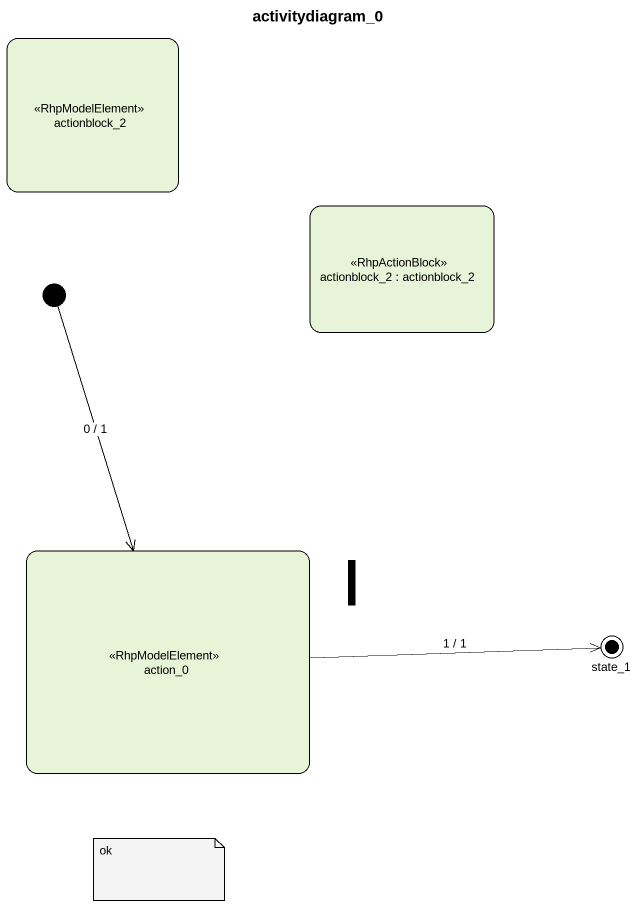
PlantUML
@startuml
title activitydiagram_0
hide empty description
state actionblock_2 <<RhpModelElement>>
state "actionblock_2 : actionblock_2" as actionblock_2_2 <<RhpActionBlock>>
state action_0 <<RhpModelElement>>
state fork1 <<fork>>
state state_1 <<end>>
[*] --> action_0 : 0 / 1
action_0 -right-> state_1 : 1 / 1
note as N1
  ok
end note
@enduml
